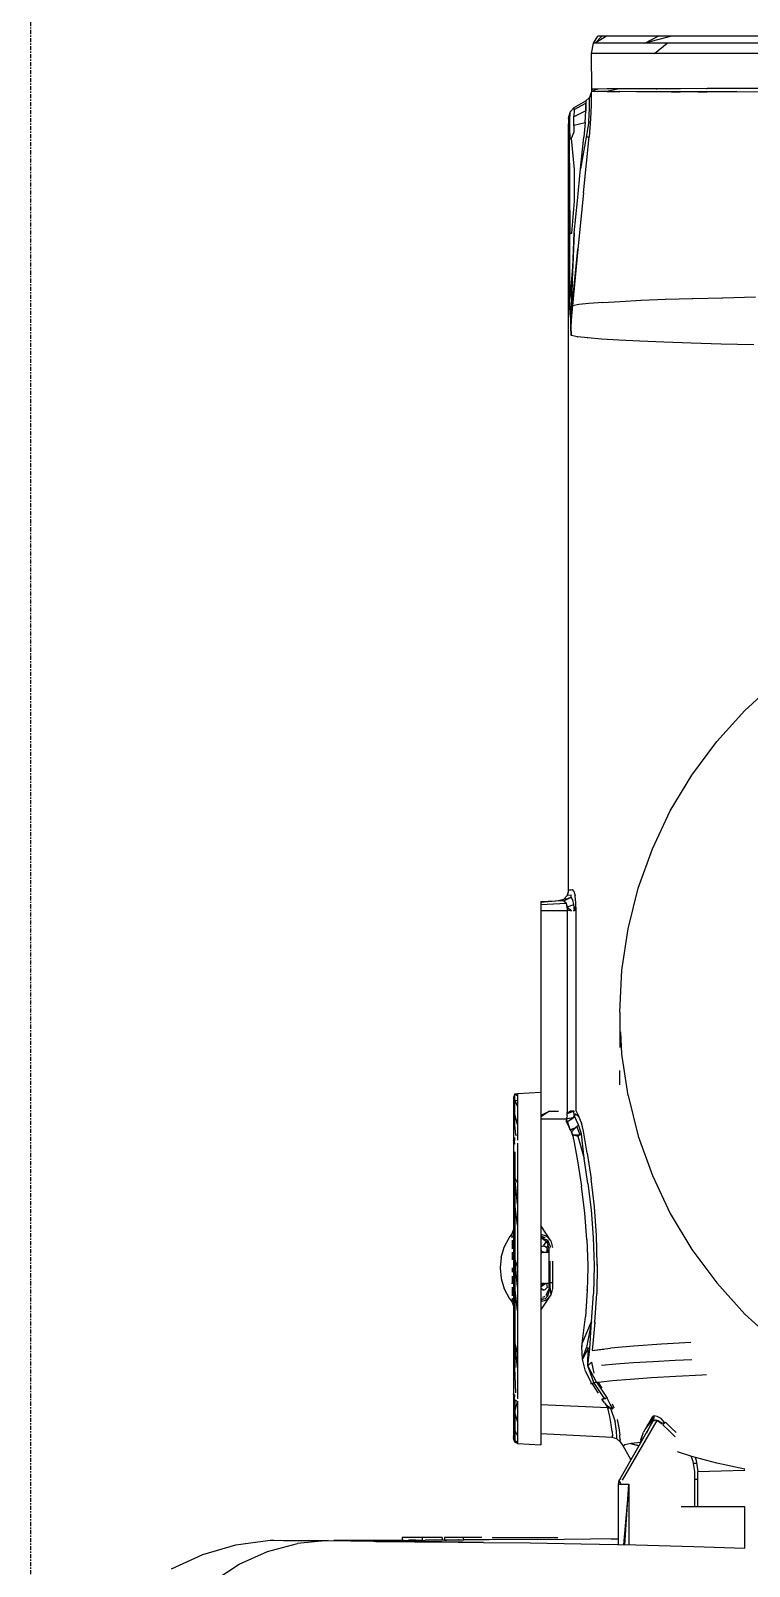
# Model space of a CAD drawing. Header units: millimetres. Extents: x -57554 to 16546, y 2142 to 98430.
# Drawn here: x -46420 to -45889, y 64937 to 66070 of the extents above; entities that cross this region are included whole.
import ezdxf

# ---------------------------------------------------------------- set-up
doc = ezdxf.new("R2010")
doc.units = ezdxf.units.MM
doc.linetypes.add('DXK_LINE_DOT3', pattern=[5.9187, 2.979, -0.9799, 0.9799, -0.9799])

msp = doc.modelspace()

# ---------------------------------------------------------------- linework, layer by layer
at = {"color": 1, "linetype": 'DXK_LINE_DOT3'}
msp.add_line((-46419.5, 61587.1), (-46419.5, 74087.1), dxfattribs=at)
at = {"color": 2, "linetype": 'Continuous'}
for p, q in [((-46005.5, 66053.1), (-46004, 66060.7)), ((-46004, 66060.7), (-46000.7, 66066.1)), ((-45335.1, 66060.7), (-46004, 66060.7)), ((-45994.4, 66066.1), (-46002.7, 66060.7)), ((-46002.7, 66060.7), (-45997.9, 66066.1)), ((-45338.3, 66066.1), (-46000.7, 66066.1)), ((-45946.3, 66066.1), (-45966.2, 66060.7)), ((-45966.2, 66060.7), (-45956.3, 66066.1)), ((-45958.9, 66053.1), (-45949.7, 66060.7)), ((-46005.3, 66026.8), (-46005.5, 66053.1)), ((-45333.5, 66053.1), (-46005.5, 66053.1)), ((-46005.4, 66038), (-46005.5, 66026.8)), ((-46005.7, 66024.4), (-46006.9, 66020.8)), ((-46005.5, 66025.3), (-46005.7, 66024.4)), ((-46005.7, 66024.4), (-46005.7, 66022.1)), ((-46005.5, 66026.8), (-46004.6, 66026.9)), ((-46005.5, 66026.8), (-46005.5, 66025.3)), ((-46005.3, 66026.8), (-46005.5, 66026.8)), ((-46005.5, 66025.3), (-46004.7, 66025.3)), ((-46005.5, 66025.3), (-46005.2, 66025.3)), ((-46004.6, 66026.9), (-46005.3, 66026.8)), ((-46005.2, 66025.3), (-46004.7, 66025.3)), ((-46000.9, 66026.9), (-46004.7, 66025.3)), ((-46004.7, 66025.3), (-46000.9, 66025.2)), ((-46000.8, 66026.9), (-46004.6, 66026.9)), ((-46000.9, 66025.2), (-46001, 66025.2)), ((-46000.9, 66026.9), (-46000.8, 66026.9)), ((-45994.2, 66025.1), (-46000.9, 66025.2)), ((-45994, 66027), (-46000.8, 66026.9)), ((-45984.8, 66027.1), (-45994.4, 66025.1)), ((-45984.8, 66027.1), (-45994.2, 66025.1)), ((-45994.2, 66025.1), (-45984.6, 66025.1)), ((-45984.5, 66027.1), (-45994, 66027)), ((-45984.6, 66025.1), (-45984.9, 66025.1)), ((-45984.5, 66027.1), (-45984.8, 66027.1)), ((-45972.3, 66025), (-45984.6, 66025.1)), ((-45972.2, 66027.1), (-45984.5, 66027.1)), ((-45957.4, 66024.9), (-45972.3, 66025)), ((-45957.2, 66027.2), (-45972.2, 66027.1)), ((-45957.4, 66024.9), (-45957.8, 66024.9)), ((-45957.7, 66027.2), (-45957.2, 66027.2)), ((-45940.4, 66024.9), (-45957.4, 66024.9)), ((-45939.8, 66027.2), (-45957.2, 66027.2)), ((-45946.7, 66024.9), (-45939.9, 66024.9)), ((-45939.9, 66024.9), (-45940.4, 66024.9)), ((-45920.6, 66024.8), (-45939.9, 66024.9)), ((-45920, 66027.3), (-45939.8, 66027.2)), ((-45927, 66024.8), (-45920.1, 66024.8)), ((-45920.1, 66024.8), (-45920.6, 66024.8)), ((-45920.5, 66027.3), (-45920, 66027.3)), ((-45898.1, 66024.8), (-45920.1, 66024.8)), ((-45898, 66027.3), (-45920, 66027.3)), ((-45874.1, 66024.7), (-45898.1, 66024.8)), ((-45874, 66027.4), (-45898, 66027.3)), ((-46021, 66010.5), (-46018.2, 66013.3)), ((-46018.4, 66011.8), (-46018.5, 66006.4)), ((-46018.4, 66011.8), (-46009.6, 66016.5)), ((-46018.4, 66011.8), (-46018.2, 66013.3)), ((-46018.4, 66011.7), (-46018.4, 66011.8)), ((-46018.2, 66013.3), (-46009.6, 66018.2)), ((-46009.6, 66016.4), (-46009.7, 66010.9)), ((-46009.7, 66010.9), (-46009.6, 66016.4)), ((-46009.6, 66018.2), (-46006.9, 66020.8)), ((-46009.6, 66018.2), (-46009.6, 66016.4)), ((-46007.4, 66003.1), (-46007, 66012.7)), ((-46007, 66012.7), (-46006.9, 66018.8)), ((-46006.9, 66018.8), (-46006.9, 66020.8)), ((-46005.8, 66015.3), (-46006.2, 66004.9)), ((-46005.7, 66022.1), (-46005.8, 66015.3)), ((-46022.4, 66005.3), (-46022.5, 66001.2)), ((-46022.5, 65996.8), (-46022.5, 66001.2)), ((-46022.4, 66005.3), (-46022.2, 66006.4)), ((-46022.4, 66005.2), (-46022.4, 66005.3)), ((-46022.2, 66006.4), (-46021, 66010.5)), ((-46021.4, 66004.7), (-46021.3, 66009)), ((-46021.4, 65998.3), (-46021.4, 66004.7)), ((-46021.3, 66009), (-46021, 66010.5)), ((-46009.7, 66010.9), (-46018.5, 66006.4)), ((-46018.5, 66006.4), (-46018.5, 66006.9)), ((-46018.5, 66000.4), (-46018.5, 66006.4)), ((-46018.5, 66000.4), (-46010.1, 66002.3)), ((-46018.5, 65999.7), (-46018.5, 66000.4)), ((-46018.5, 66000.4), (-46018.5, 65995.1)), ((-46010.1, 66002.3), (-46011.2, 65991.5)), ((-46010.1, 66002.3), (-46010.2, 66002.1)), ((-46010.1, 66002.3), (-46009.7, 66010.9)), ((-46007.4, 66003.1), (-46009.3, 65991.5)), ((-46006.2, 66004.9), (-46007.3, 65991.8)), ((-46022.5, 65996.2), (-46022.5, 65996.8)), ((-46022.5, 65996.8), (-46022.5, 65989.6)), ((-46022.5, 65434.4), (-46022.5, 65996.2)), ((-46022.4, 65966.3), (-46022.5, 65989.6)), ((-46022, 65990.1), (-46021.4, 65998.3)), ((-46021.3, 65990.3), (-46022, 65990.1)), ((-46022, 65990.1), (-46021.3, 65990.3)), ((-46022, 65990.1), (-46021.6, 65920.2)), ((-46021.3, 65990.3), (-46021.4, 65998.3)), ((-46020.6, 65990.5), (-46021.3, 65990.3)), ((-46021.3, 65990.3), (-46020.6, 65990.5)), ((-46018.5, 65995.1), (-46020.6, 65990.5)), ((-46020.6, 65990.5), (-46018.4, 65967.5)), ((-46009.3, 65991.5), (-46013.5, 65968)), ((-46013.5, 65968), (-46011.2, 65991.5)), ((-46011.4, 65950.5), (-46007.3, 65991.8)), ((-46008.6, 65991.6), (-46009.3, 65991.5)), ((-46009.3, 65991.5), (-46008.6, 65991.6)), ((-46008.6, 65991.6), (-46007.9, 65991.6)), ((-46008.6, 65991.6), (-46007.9, 65991.6)), ((-46022.3, 65943), (-46022.4, 65966.3)), ((-46018.4, 65967.5), (-46018.3, 65944.2)), ((-46015.8, 65944.4), (-46013.5, 65968)), ((-46018.3, 65944.2), (-46020.2, 65920.6)), ((-46018.2, 65920.9), (-46015.8, 65944.4)), ((-46011.4, 65950.5), (-46015.5, 65908.8)), ((-46022.2, 65919.7), (-46022.3, 65943)), ((-46022.2, 65919.7), (-46022.3, 65943)), ((-46020.2, 65920.6), (-46021, 65920.4)), ((-46020.9, 65920.4), (-46020.2, 65920.6)), ((-46018.2, 65920.9), (-46020.2, 65874.3)), ((-46019.1, 65901.5), (-46018.2, 65920.9)), ((-46022.2, 65919.7), (-46022.2, 65920)), ((-46022, 65900.3), (-46022.2, 65919.7)), ((-46022, 65900.3), (-46022.2, 65919.7)), ((-46021.6, 65920.2), (-46021, 65920.4)), ((-46021.6, 65920.2), (-46020.9, 65920.4)), ((-46021.5, 65892.9), (-46021.6, 65920.2)), ((-46022, 65900.3), (-46021.7, 65882.2)), ((-46019.1, 65901.5), (-46021.5, 65872.3)), ((-46019.8, 65883.4), (-46019.1, 65901.5)), ((-46019.7, 65867), (-46015.5, 65908.8)), ((-46015.5, 65908.8), (-46019.6, 65867)), ((-46021.5, 65872.3), (-46021.5, 65892.9)), ((-46021.7, 65882.2), (-46021.5, 65872.3)), ((-46021.5, 65872.4), (-46021.7, 65882.2)), ((-46019.8, 65883.4), (-46020.5, 65866.8)), ((-46017.8, 65885.3), (-46017.8, 65885.4)), ((-46021.4, 65865.7), (-46021.5, 65872.3)), ((-46021.4, 65865.7), (-46021.5, 65872.3)), ((-46021.1, 65858.4), (-46021.4, 65865.7)), ((-46020.7, 65859.1), (-46020.5, 65866.8)), ((-46019.7, 65867), (-46020.2, 65859.6)), ((-46019.6, 65867), (-46020.2, 65859.6)), ((-46019.7, 65866.3), (-46019.7, 65867)), ((-46014.9, 65867.9), (-46019.6, 65867)), ((-46007.4, 65868.7), (-46014.9, 65867.9)), ((-45997.2, 65869.5), (-46007.4, 65868.7)), ((-45997.3, 65869.5), (-45997.2, 65869.5)), ((-45997.2, 65869.5), (-45984.2, 65870.3)), ((-45984.4, 65870.3), (-45984.2, 65870.3)), ((-45984.2, 65870.3), (-45968.7, 65871.1)), ((-45969, 65871.1), (-45968.7, 65871.1)), ((-45968.7, 65871.1), (-45950.8, 65871.8)), ((-45951.2, 65871.8), (-45950.8, 65871.8)), ((-45950.8, 65871.8), (-45930.7, 65872.4)), ((-45931.2, 65872.4), (-45930.7, 65872.4)), ((-45930.7, 65872.4), (-45908.5, 65873)), ((-45909, 65873), (-45908.5, 65873)), ((-45908.5, 65873), (-45884.3, 65873.6)), ((-46021.1, 65858.4), (-46020.8, 65851.5)), ((-46020.2, 65859.6), (-46020.7, 65852)), ((-46020.7, 65852), (-46020.7, 65859.1)), ((-46020.5, 65845), (-46020.8, 65851.5)), ((-46020.7, 65852), (-46020.5, 65845)), ((-46020.5, 65845), (-46020.5, 65852.3)), ((-46015.8, 65844.1), (-46020.5, 65845)), ((-46016, 65844.2), (-46015.8, 65844.1)), ((-46008.3, 65843.3), (-46015.8, 65844.1)), ((-46008.3, 65843.3), (-46007.9, 65843.2)), ((-45998.1, 65842.4), (-46008.3, 65843.3)), ((-45985.3, 65841.6), (-45998.1, 65842.4)), ((-45982.4, 65841.5), (-45985.3, 65841.6)), ((-45969.9, 65840.9), (-45985.3, 65841.6)), ((-45952.1, 65840.1), (-45969.9, 65840.9)), ((-45945.5, 65839.9), (-45952.1, 65840.1)), ((-45932, 65839.5), (-45952.1, 65840.1)), ((-45909.8, 65838.8), (-45932, 65839.5)), ((-45885.7, 65838.3), (-45909.8, 65838.8)), ((-45869.4, 65589.3), (-45892.3, 65568.5)), ((-45913, 65545.6), (-45892.3, 65568.5)), ((-45931.4, 65520.8), (-45913, 65545.6)), ((-45947.3, 65494.3), (-45931.4, 65520.8)), ((-45960.5, 65466.3), (-45947.3, 65494.3)), ((-45971, 65437.2), (-45960.5, 65466.3)), ((-46023.5, 65431.7), (-46022.5, 65434.5)), ((-46023.1, 65432.2), (-46022.1, 65436.1)), ((-46022.1, 65436.1), (-46021.4, 65436.1)), ((-46021.4, 65436.1), (-46020.5, 65436.2)), ((-46021.4, 65436.1), (-46020.9, 65436.2)), ((-46020.9, 65436.2), (-46020.5, 65436.2)), ((-46020.5, 65436.2), (-46019.4, 65436.3)), ((-46018.5, 65435), (-46019.4, 65436.3)), ((-46018.5, 65435), (-46017.6, 65431.6)), ((-45978.5, 65407.3), (-45971, 65437.2)), ((-46043, 65427.4), (-46026.9, 65428.3)), ((-46026.4, 65428.2), (-46043, 65426.8)), ((-46043, 65427.4), (-46043, 65026.7)), ((-46024.3, 65426.1), (-46043, 65425.1)), ((-46029.6, 65428.1), (-46025.8, 65429.3)), ((-46026.9, 65428.3), (-46026.4, 65428.2)), ((-46024.3, 65426.1), (-46026.4, 65428.2)), ((-46026.4, 65428.2), (-46025.9, 65428)), ((-46025.9, 65428), (-46020.4, 65430.7)), ((-46023.1, 65429.5), (-46025.9, 65428)), ((-46025.9, 65428), (-46025.5, 65427.7)), ((-46025.8, 65429.3), (-46023.1, 65432.2)), ((-46023.1, 65429.5), (-46025.8, 65429.3)), ((-46025.5, 65427.7), (-46025, 65427.3)), ((-46025, 65427.3), (-46024.6, 65426.7)), ((-46024.6, 65426.7), (-46024.3, 65426.1)), ((-46024.3, 65426.2), (-46024.6, 65426.7)), ((-46024.3, 65426.2), (-46024.2, 65426)), ((-46024.3, 65426.1), (-46024.2, 65426)), ((-46024.2, 65426), (-46023.3, 65420.5)), ((-46024.2, 65426), (-46023.9, 65425.2)), ((-46023.9, 65425.2), (-46023.7, 65424.4)), ((-46023.5, 65423.5), (-46023.7, 65424.4)), ((-46023.7, 65424.4), (-46023.5, 65423.6)), ((-46023.5, 65423.6), (-46018.5, 65425.2)), ((-46023.5, 65423.6), (-46023.5, 65423.5)), ((-46020.3, 65420.5), (-46023.5, 65423.6)), ((-46023.5, 65423.5), (-46023.3, 65422.5)), ((-46023.3, 65422.5), (-46023.3, 65421.5)), ((-46023.1, 65432.2), (-46020.4, 65432.4)), ((-46020.4, 65430.7), (-46023.1, 65429.5)), ((-46020.4, 65430.7), (-46020.4, 65432.4)), ((-46019.3, 65428.8), (-46020.4, 65430.7)), ((-46018.5, 65425.2), (-46019.3, 65428.8)), ((-46018, 65420.5), (-46018.5, 65425.2)), ((-46017.6, 65431.6), (-46017.7, 65431.8)), ((-46017, 65426.5), (-46017.6, 65431.6)), ((-46017.3, 65420.5), (-46017.1, 65426.7)), ((-46016.8, 65420.5), (-46017, 65426.5)), ((-46023.3, 65420.5), (-46043, 65420.5)), ((-46023.3, 65421.5), (-46023.3, 65420.5)), ((-46021.7, 65420.5), (-46023.3, 65421.5)), ((-46023.3, 65421.5), (-46020.3, 65420.5)), ((-46023.3, 65272.7), (-46023.3, 65420.5)), ((-46018, 65420.5), (-46019.1, 65420.5)), ((-46016.8, 65272.7), (-46016.8, 65420.5)), ((-45983, 65376.7), (-45978.5, 65407.3)), ((-45984.5, 65345.8), (-45983, 65376.7)), ((-45984.5, 65345.8), (-45984.5, 65319.7)), ((-45983, 65314.9), (-45983.8, 65331.4)), ((-45978.5, 65284.3), (-45983, 65314.9)), ((-45984.5, 65292.2), (-45984.5, 65302.7)), ((-46060.2, 65285.9), (-46043, 65286.8)), ((-46062.1, 65285.4), (-46063, 65282.9)), ((-46063, 65282.9), (-46063, 65031.2)), ((-46062.1, 65285.5), (-46060.2, 65285.9)), ((-46062.1, 65285.4), (-46060.2, 65285.9)), ((-46062.1, 65262.8), (-46062.1, 65285.5)), ((-46060.2, 65284.1), (-46062.1, 65285.4)), ((-46060.2, 65276.4), (-46062.1, 65280.8)), ((-46062.1, 65280.8), (-46060.2, 65280.6)), ((-46060.2, 65285.9), (-46060.2, 65251.5)), ((-45978.5, 65284.3), (-45971, 65254.4)), ((-46060.2, 65263), (-46062.1, 65270.2)), ((-46043, 65269.8), (-46036.4, 65272.9)), ((-46036.4, 65272.9), (-46043, 65268.5)), ((-46043, 65267.2), (-46023.8, 65267)), ((-46036.4, 65272.9), (-46029.9, 65272.8)), ((-46024.3, 65265.3), (-46024, 65266)), ((-46024.3, 65265.3), (-46023.3, 65263.3)), ((-46024, 65266), (-46023.8, 65267)), ((-46024, 65266), (-46022.4, 65265.7)), ((-46023.8, 65267), (-46018.6, 65268.4)), ((-46023.8, 65267), (-46023.6, 65268.2)), ((-46019.1, 65267.8), (-46023.8, 65267)), ((-46023.5, 65269.6), (-46023.6, 65268.2)), ((-46023.5, 65269.6), (-46023.4, 65271.1)), ((-46023.4, 65271.1), (-46023.3, 65272.7)), ((-46021, 65272.7), (-46023.4, 65271.1)), ((-46023.4, 65271.1), (-46018.6, 65272.7)), ((-46021.2, 65259), (-46023.3, 65265.5)), ((-46023.3, 65263.3), (-46022.3, 65261.2)), ((-46022.4, 65265.7), (-46019.1, 65267.8)), ((-46022.4, 65265.7), (-46020.7, 65266.6)), ((-46018.6, 65272.7), (-46021, 65272.7)), ((-46020.7, 65266.6), (-46019.1, 65267.8)), ((-46018, 65269.2), (-46019.1, 65267.8)), ((-46018.6, 65272.7), (-46018, 65272.7)), ((-46018.4, 65269.5), (-46018.6, 65272.7)), ((-46018.6, 65272.7), (-46018, 65272.7)), ((-46018.6, 65268.4), (-46018.4, 65269.5)), ((-46017.2, 65270.9), (-46018, 65269.2)), ((-46015, 65262.8), (-46018, 65269.2)), ((-46017.5, 65270.3), (-46017.2, 65270.9)), ((-46014.9, 65268.5), (-46017.2, 65270.9)), ((-46016.8, 65272.7), (-46015.9, 65270.7)), ((-46015.9, 65270.7), (-46014.9, 65268.5)), ((-46014.9, 65268.5), (-46013.8, 65266.1)), ((-46013.8, 65266.1), (-46012.9, 65264)), ((-46012.2, 65261.3), (-46012.9, 65264)), ((-46062.4, 65248.7), (-46062.1, 65253.3)), ((-46061.3, 65255), (-46062.1, 65262.8)), ((-46061.3, 65255), (-46060.9, 65255.1)), ((-46022.3, 65261.2), (-46021.2, 65259)), ((-46017.7, 65260.3), (-46021.2, 65259)), ((-46021.2, 65259), (-46017.7, 65260.3)), ((-46021.2, 65259), (-46020.3, 65257.5)), ((-46020.3, 65257.5), (-46016.3, 65261.5)), ((-46017.7, 65260.3), (-46020.3, 65257.5)), ((-46018.8, 65253.3), (-46020.3, 65257.5)), ((-46020.3, 65257.5), (-46019.5, 65255.6)), ((-46018.8, 65253.3), (-46019.5, 65255.6)), ((-46019.5, 65255.6), (-46015.5, 65254.3)), ((-46019.5, 65255.6), (-46013.9, 65255.3)), ((-46018.8, 65252.3), (-46018.8, 65253.3)), ((-46018.8, 65252.3), (-46015.8, 65236.1)), ((-46015, 65262.8), (-46017.7, 65260.3)), ((-46013.9, 65255.3), (-46016.3, 65261.5)), ((-46012.9, 65256), (-46015.5, 65254.3)), ((-46015.5, 65254.3), (-46011, 65237.9)), ((-46012.9, 65256), (-46015, 65262.8)), ((-46011, 65237.9), (-46012.9, 65256)), ((-46011.5, 65258.1), (-46012.2, 65261.3)), ((-46008.6, 65241.9), (-46011.5, 65258.1)), ((-45971, 65254.4), (-45960.5, 65225.3)), ((-46063, 65251.8), (-46062.4, 65248.7)), ((-46062.4, 65248.7), (-46063, 65251.4)), ((-46062.6, 65248.5), (-46062.4, 65248.7)), ((-46062.1, 65248.8), (-46061.9, 65248.9)), ((-46062.1, 65242.8), (-46062.1, 65083.5)), ((-46060.2, 65249.2), (-46060.2, 65060.6)), ((-46008.6, 65241.9), (-46005.7, 65222.9)), ((-46015.8, 65236.1), (-46012.9, 65217.5)), ((-46008.1, 65219.5), (-46011, 65237.9)), ((-46060.2, 65204.2), (-46062.1, 65223.7)), ((-46062.1, 65223.7), (-46060.2, 65219.7)), ((-46008.1, 65219.5), (-46005.8, 65199.9)), ((-46003.3, 65202.1), (-46005.7, 65222.9)), ((-45960.5, 65225.3), (-45947.3, 65197.3)), ((-46010.5, 65197.6), (-46012.9, 65217.5)), ((-46060.2, 65188.7), (-46062.1, 65204.1)), ((-46008.9, 65178.1), (-46010.5, 65197.6)), ((-46005.8, 65199.9), (-46004.2, 65179.6)), ((-46001.8, 65181), (-46003.3, 65202.1)), ((-45947.3, 65197.3), (-45931.4, 65170.8)), ((-46064.1, 65182.2), (-46063, 65185.3)), ((-46035.4, 65177.2), (-46043, 65188.3)), ((-46070, 65172.4), (-46066.3, 65179.3)), ((-46066.3, 65179.3), (-46064.1, 65182.2)), ((-46064.1, 65182), (-46064.1, 65182.1)), ((-46064.1, 65180.6), (-46064.1, 65181.5)), ((-46064.1, 65179.6), (-46064.1, 65180.6)), ((-46064.1, 65180.6), (-46064.1, 65180.2)), ((-46064.1, 65179.3), (-46064.1, 65180.2)), ((-46064.1, 65179.3), (-46064.1, 65179.6)), ((-46064.1, 65177.7), (-46064.1, 65171.3)), ((-46043, 65181.8), (-46042.7, 65181.8)), ((-46038.6, 65180.6), (-46042.7, 65181.8)), ((-46042.7, 65181.8), (-46042.7, 65180.6)), ((-46042.7, 65180.5), (-46042.7, 65180.6)), ((-46042.7, 65180.6), (-46039.8, 65179.7)), ((-46042.7, 65180.5), (-46042.7, 65179.5)), ((-46042.7, 65179.5), (-46039.8, 65179.7)), ((-46042.7, 65179.5), (-46038.6, 65176.6)), ((-46042.7, 65179.5), (-46042.7, 65178.8)), ((-46042.7, 65179.5), (-46037.6, 65177.7)), ((-46042.7, 65173.6), (-46042.7, 65178.8)), ((-46042.7, 65178.8), (-46042, 65178.7)), ((-46042.7, 65173), (-46042.7, 65173.6)), ((-46042.7, 65173), (-46041.2, 65173.3)), ((-46042.7, 65172.2), (-46042.7, 65173)), ((-46042, 65178.7), (-46041.3, 65178.5)), ((-46038.8, 65176.8), (-46041.2, 65173.3)), ((-46041.2, 65173.3), (-46039.8, 65172.8)), ((-46041.2, 65173.3), (-46040.5, 65173.1)), ((-46039.8, 65172.8), (-46040.5, 65173.1)), ((-46039.2, 65172.4), (-46039.8, 65172.8)), ((-46039.3, 65180.8), (-46038.6, 65180.6)), ((-46038.7, 65171.9), (-46037.4, 65173.6)), ((-46037.2, 65172.8), (-46038.7, 65171.9)), ((-46038.6, 65180.6), (-46035.4, 65177.2)), ((-46037.6, 65177.7), (-46038.6, 65176.6)), ((-46038.3, 65176.2), (-46038.6, 65176.6)), ((-46037.7, 65174.7), (-46038.6, 65176.6)), ((-46038.6, 65176.6), (-46038.3, 65176.2)), ((-46037.8, 65175.5), (-46038.3, 65176.2)), ((-46037.8, 65175.5), (-46037.6, 65177.7)), ((-46037, 65171.9), (-46037.8, 65175.5)), ((-46035.6, 65172.2), (-46037.6, 65177.7)), ((-46035.4, 65177.2), (-46034.2, 65172.2)), ((-46008.9, 65178.1), (-46008.3, 65159.2)), ((-46004.2, 65179.6), (-46003.6, 65158.8)), ((-46001.2, 65159.6), (-46001.8, 65181)), ((-46072.2, 65164.9), (-46073, 65157.1)), ((-46072.2, 65164.9), (-46070, 65172.4)), ((-46064.1, 65168.7), (-46064.1, 65163.1)), ((-46060.2, 65143.2), (-46062.1, 65163.6)), ((-46062.1, 65163.6), (-46060.2, 65157.1)), ((-46042.7, 65171.4), (-46042.7, 65172.2)), ((-46042.7, 65170.4), (-46042.7, 65171.4)), ((-46042.7, 65170.4), (-46042.7, 65169.4)), ((-46042.7, 65169.4), (-46042.7, 65168.4)), ((-46042.7, 65169.4), (-46038.8, 65168.4)), ((-46042.7, 65168.4), (-46041.9, 65168.4)), ((-46042.7, 65145.7), (-46042.7, 65168.4)), ((-46041.2, 65168.4), (-46041.9, 65168.4)), ((-46040.5, 65168.4), (-46041.2, 65168.4)), ((-46039.8, 65168.4), (-46040.5, 65168.4)), ((-46039.2, 65168.4), (-46039.8, 65168.4)), ((-46039.2, 65172.4), (-46038.8, 65172.1)), ((-46038.7, 65171.9), (-46039.2, 65172.4)), ((-46038.8, 65168.4), (-46039.2, 65168.4)), ((-46038.8, 65172.1), (-46038.7, 65171.9)), ((-46038.5, 65170.4), (-46038.8, 65168.4)), ((-46038.8, 65168.4), (-46038.7, 65168.4)), ((-46038.7, 65171.9), (-46037.8, 65170.9)), ((-46038.7, 65171.9), (-46038.2, 65171.4)), ((-46038.2, 65168.4), (-46038.7, 65168.4)), ((-46037.2, 65168.4), (-46038.5, 65170.4)), ((-46037.5, 65170.3), (-46038.5, 65170.4)), ((-46038.5, 65170.4), (-46037, 65168.4)), ((-46038.2, 65171.4), (-46037.8, 65170.9)), ((-46037.8, 65168.4), (-46038.2, 65168.4)), ((-46037.8, 65170.9), (-46037.2, 65169.7)), ((-46037.8, 65170.9), (-46037.4, 65170.3)), ((-46037.2, 65168.4), (-46037.8, 65168.4)), ((-46037, 65168.4), (-46037.4, 65170.3)), ((-46037.4, 65170.3), (-46037.2, 65169.7)), ((-46037.1, 65169), (-46037.2, 65169.7)), ((-46037, 65168.4), (-46037.2, 65168.4)), ((-46037, 65168.4), (-46037.1, 65169)), ((-46037, 65171.9), (-46037, 65172.1)), ((-46037, 65171.9), (-46037, 65142.2)), ((-46036.2, 65172.1), (-46036.1, 65172.1)), ((-46036.2, 65172.1), (-46035.9, 65172.1)), ((-46036.1, 65172.1), (-46035.9, 65172.1)), ((-46036.1, 65146.3), (-46036.1, 65162)), ((-46034.2, 65162.1), (-46034.2, 65141.9)), ((-45931.4, 65170.8), (-45913, 65146)), ((-46073, 65157.1), (-46072.2, 65149.2)), ((-46064.1, 65157.1), (-46064.1, 65154)), ((-46064.1, 65151), (-46064.1, 65145.4)), ((-46008.3, 65157.1), (-46008.7, 65140.5)), ((-46008.3, 65159.2), (-46008.3, 65157.1)), ((-46003.6, 65158.8), (-46004.1, 65138)), ((-46001.2, 65159.6), (-46001.6, 65138.2)), ((-46001.2, 65158.8), (-46001.2, 65159.6)), ((-46072.2, 65149.2), (-46070, 65141.7)), ((-46070, 65141.7), (-46066.3, 65134.8)), ((-46064.1, 65145.4), (-46064.1, 65146)), ((-46064.1, 65142.8), (-46064.1, 65136.4)), ((-46060.2, 65125.4), (-46062.1, 65143.2)), ((-46042.7, 65144.7), (-46041.2, 65145.7)), ((-46040.2, 65145.7), (-46042.7, 65145.7)), ((-46042.7, 65145.7), (-46042.7, 65144.7)), ((-46042.7, 65143.4), (-46039.9, 65145.3)), ((-46042.7, 65144.7), (-46042.7, 65143.7)), ((-46042.7, 65143.4), (-46042.7, 65144.7)), ((-46042.7, 65143.7), (-46042.7, 65143.4)), ((-46042.7, 65141.9), (-46042.7, 65143.4)), ((-46041.2, 65140.8), (-46042.7, 65141.9)), ((-46042.7, 65141.1), (-46042.7, 65141.9)), ((-46042.7, 65140.8), (-46042.7, 65141.1)), ((-46042.7, 65140.5), (-46042.7, 65140.8)), ((-46042.7, 65135.4), (-46042.7, 65140.5)), ((-46041.2, 65145.7), (-46039.9, 65145.3)), ((-46041.2, 65140.8), (-46040.5, 65141)), ((-46040.5, 65141), (-46039.8, 65141.3)), ((-46040.2, 65145.7), (-46039.8, 65145.7)), ((-46039.9, 65145.3), (-46039.5, 65145.7)), ((-46039.5, 65145.7), (-46039.8, 65145.7)), ((-46039.8, 65141.3), (-46039.2, 65141.7)), ((-46039.5, 65145.7), (-46038.7, 65145.7)), ((-46039.2, 65141.7), (-46038.7, 65142.2)), ((-46037.8, 65145.7), (-46038.7, 65145.7)), ((-46038.7, 65145.7), (-46038.2, 65142.7)), ((-46038.7, 65142.2), (-46038.2, 65142.7)), ((-46038.6, 65137.5), (-46036.6, 65142.1)), ((-46038.2, 65142.7), (-46037.8, 65143.2)), ((-46037.2, 65145.7), (-46037.8, 65145.7)), ((-46037.6, 65136.4), (-46035.9, 65142)), ((-46037.1, 65145.7), (-46037.2, 65145.7)), ((-46036.6, 65142.1), (-46037.1, 65141.2)), ((-46037, 65146.5), (-46037, 65142.2)), ((-46037, 65142.2), (-46036.9, 65142.1)), ((-46036.9, 65142.1), (-46036.6, 65142.1)), ((-46036.9, 65142.1), (-46036.8, 65142.1)), ((-46036.8, 65142.1), (-46036.6, 65142.1)), ((-46036.6, 65142.1), (-46036.4, 65142)), ((-46036.4, 65142), (-46036.2, 65142)), ((-46036.2, 65142), (-46035.9, 65142)), ((-46036.2, 65142), (-46036.1, 65142)), ((-46036.1, 65142), (-46036.1, 65146.3)), ((-46036.1, 65146.3), (-46034.2, 65146.3)), ((-46036.1, 65142), (-46035.9, 65142)), ((-46035.9, 65142), (-46035.4, 65136.9)), ((-46034.2, 65141.9), (-46035.4, 65136.9)), ((-46008.7, 65140.5), (-46010, 65121.1)), ((-46008.7, 65140.5), (-46008.7, 65141.2)), ((-45913, 65146), (-45892.3, 65123.1)), ((-46066.3, 65134.8), (-46064.1, 65131.9)), ((-46064.1, 65134.8), (-46064.1, 65132.6)), ((-46064.1, 65133.3), (-46064.1, 65133.5)), ((-46064.1, 65132.6), (-46064.1, 65133.3)), ((-46064.1, 65131.9), (-46063, 65128.8)), ((-46043, 65125.9), (-46035.4, 65136.9)), ((-46043, 65132.3), (-46042.7, 65132.3)), ((-46042.7, 65134.6), (-46042.7, 65135.4)), ((-46042.7, 65133.6), (-46042.7, 65134.6)), ((-46042.7, 65134.6), (-46039.8, 65134.4)), ((-46042.7, 65133.6), (-46042.7, 65134.6)), ((-46039.8, 65134.4), (-46042.7, 65133.5)), ((-46042.7, 65133.5), (-46042.7, 65133.6)), ((-46042.7, 65133.5), (-46042.7, 65133.6)), ((-46042.7, 65133.5), (-46042.7, 65132.3)), ((-46042.7, 65132.3), (-46038.6, 65133.5)), ((-46041.3, 65135.6), (-46040.6, 65135.8)), ((-46040.6, 65135.8), (-46039.9, 65136.2)), ((-46039.8, 65134.4), (-46037.6, 65136.4)), ((-46039.3, 65136.7), (-46038.8, 65137.2)), ((-46038.6, 65137.5), (-46038.8, 65137.2)), ((-46038.8, 65137.2), (-46038.7, 65137.4)), ((-46038.6, 65137.5), (-46038.7, 65137.4)), ((-46038.7, 65137.4), (-46038.6, 65137.5)), ((-46037.6, 65136.4), (-46038.6, 65137.5)), ((-46035.4, 65136.9), (-46038.6, 65133.5)), ((-46005.4, 65117.5), (-46004.1, 65138)), ((-46002.9, 65117), (-46001.6, 65138.2)), ((-46012.3, 65101.4), (-46010, 65121.1)), ((-46012.3, 65101.4), (-46005.4, 65117.5)), ((-46005.4, 65117.5), (-46009.2, 65098.3)), ((-46006.6, 65097.3), (-46005.4, 65117.5)), ((-46002.9, 65117), (-46005.1, 65096.1)), ((-46003, 65116.4), (-46002.9, 65117)), ((-45869.4, 65102.3), (-45892.3, 65123.1)), ((-46060.2, 65083.4), (-46062.1, 65102.9)), ((-46060.2, 65094.4), (-46062.1, 65102.9)), ((-46012.5, 65099), (-46012.3, 65101.4)), ((-46012.2, 65089.7), (-46012.5, 65099)), ((-46012.5, 65099), (-46012.3, 65099)), ((-46012.3, 65099), (-46012.3, 65101.4)), ((-46012.2, 65089.7), (-46009.2, 65098.3)), ((-46008, 65097.9), (-46012.2, 65089.7)), ((-46006.6, 65097.3), (-46009.2, 65098.3)), ((-46008.2, 65084.8), (-46008, 65097.9)), ((-46008.2, 65084.8), (-46006.6, 65097.3)), ((-46005.1, 65096.1), (-45996.4, 65097.2)), ((-46005.1, 65096.1), (-45999.7, 65096.8)), ((-45999.7, 65096.8), (-45991.5, 65097.8)), ((-45974.3, 65099.3), (-45991.5, 65097.8)), ((-45953.7, 65100.8), (-45974.3, 65099.3)), ((-45932.1, 65102), (-45953.7, 65100.8)), ((-46061.3, 65065), (-46062.1, 65083.5)), ((-46009.9, 65080.9), (-46012.2, 65089.7)), ((-46005.4, 65087.5), (-46008.2, 65084.8)), ((-46003.8, 65072.5), (-46008.2, 65084.8)), ((-46001.9, 65072.8), (-46008.2, 65084.8)), ((-46005.4, 65087.5), (-46003.8, 65079.5)), ((-45998.2, 65085.4), (-45987.4, 65086.3)), ((-45987.4, 65086.3), (-45974.7, 65087.3)), ((-45974.7, 65087.3), (-45960.1, 65088.1)), ((-45960.1, 65088.1), (-45943.8, 65089)), ((-45943.8, 65089), (-45931.4, 65089.5)), ((-46005.9, 65073.3), (-46009.9, 65080.9)), ((-46005.9, 65073.3), (-46005.9, 65071.7)), ((-46005.9, 65071.7), (-46003.8, 65072.5)), ((-46002.7, 65068.4), (-46005.1, 65072)), ((-46002.7, 65068.5), (-46005.1, 65072)), ((-46003.8, 65072.5), (-46001.9, 65072.8)), ((-46003.8, 65072.5), (-46002.9, 65072.6)), ((-45995.8, 65060.8), (-46003.8, 65072.5)), ((-46002.9, 65072.6), (-46001.9, 65072.8)), ((-46001.9, 65072.8), (-45993.9, 65060.9)), ((-46000.5, 65072.6), (-46001.9, 65072.8)), ((-46001.9, 65072.8), (-46000.5, 65072.6)), ((-45990.1, 65073.8), (-46000.5, 65072.6)), ((-45997.8, 65068.5), (-46000.5, 65072.6)), ((-46000.5, 65072.6), (-45997.8, 65068.5)), ((-45976.9, 65074.9), (-45990.1, 65073.8)), ((-45961.2, 65076.1), (-45976.9, 65074.9)), ((-45943.2, 65077.1), (-45961.2, 65076.1)), ((-45923.7, 65078.1), (-45943.2, 65077.1)), ((-45920.5, 65078.2), (-45923.7, 65078.1)), ((-46063, 65064.8), (-46062.4, 65059.8)), ((-46062.4, 65059.8), (-46063, 65064.3)), ((-46062.8, 65060.4), (-46062.9, 65060.7)), ((-46062.8, 65060.4), (-46062.4, 65059.8)), ((-46062.6, 65060.1), (-46062.8, 65060.4)), ((-46062.4, 65059.8), (-46062.6, 65060.1)), ((-46062.4, 65059.8), (-46062.1, 65063.6)), ((-46062.1, 65059.3), (-46062.4, 65059.8)), ((-46061.9, 65059.4), (-46062.1, 65059.6)), ((-46061.6, 65059.2), (-46061.9, 65059.4)), ((-46000.3, 65064.8), (-46002.7, 65068.4)), ((-45997.8, 65060.2), (-45997.9, 65060.2)), ((-45997.9, 65060.2), (-45997.7, 65060.2)), ((-45995.8, 65060.8), (-45997.8, 65060.2)), ((-45997.8, 65060.2), (-45994.9, 65060.8)), ((-45995.8, 65057.6), (-45997.8, 65060.2)), ((-45997.6, 65060.2), (-45995.8, 65060.8)), ((-45993.9, 65060.9), (-45995.8, 65060.8)), ((-45994.9, 65060.8), (-45995.8, 65060.8)), ((-45993.9, 65060.9), (-45994.9, 65060.8)), ((-45991.8, 65056.6), (-45993.9, 65060.9)), ((-46062.1, 65059.3), (-46060.9, 65059)), ((-46062.1, 65059.3), (-46062.1, 65028.6)), ((-46062.1, 65059.3), (-46060.9, 65059)), ((-46062.1, 65050.7), (-46060.2, 65058.6)), ((-46060.2, 65043.8), (-46062.1, 65050.7)), ((-46061.3, 65059.1), (-46061.6, 65059.2)), ((-46060.9, 65059), (-46061.3, 65059.1)), ((-46060.6, 65058.9), (-46060.9, 65059)), ((-46060.6, 65058.9), (-46060.2, 65058.6)), ((-46060.2, 65058.9), (-46060.2, 65027.6)), ((-45993.5, 65053.8), (-46043, 65056.2)), ((-45995.8, 65057.6), (-45994.4, 65055.5)), ((-45995.2, 65056.6), (-45991.5, 65053.6)), ((-45994.4, 65055.5), (-45993.6, 65053.8)), ((-45991.5, 65053.6), (-45994.4, 65055.5)), ((-45994.4, 65055.5), (-45993.6, 65053.8)), ((-45993.6, 65053.8), (-45991.5, 65053.6)), ((-45992, 65047.6), (-45993.5, 65053.8)), ((-45991.5, 65053.6), (-45993.5, 65053.8)), ((-45989.6, 65052.9), (-45991.8, 65056.6)), ((-45989.6, 65052.9), (-45991.5, 65053.6)), ((-45991.5, 65053.6), (-45988.1, 65043.5)), ((-45990.3, 65056.9), (-45988.9, 65054)), ((-46060.2, 65033.5), (-46062.1, 65037.5)), ((-45990.9, 65041.7), (-45992, 65047.6)), ((-45990.3, 65036.5), (-45990.9, 65041.7)), ((-45987, 65036.6), (-45988.1, 65043.5)), ((-45986.5, 65045.3), (-45985.3, 65039.1)), ((-45985.3, 65039.1), (-45984.5, 65033.7)), ((-45984.4, 65001.6), (-45960.1, 65043.7)), ((-45982.6, 65000.4), (-45957.1, 65044.6)), ((-45964.1, 65041.1), (-45967.1, 65035.9)), ((-45960, 65046.1), (-45965.5, 65038.7)), ((-45965, 65035.2), (-45959.9, 65044.7)), ((-45960.7, 65047.1), (-45964.1, 65041.1)), ((-45964.1, 65041.1), (-45960, 65046.1)), ((-45959.3, 65048), (-45960.7, 65047.1)), ((-45960, 65046.1), (-45959.4, 65047.9)), ((-45959.8, 65044.1), (-45960, 65046.1)), ((-45959.4, 65047.9), (-45959.8, 65044.1)), ((-45959.4, 65044.4), (-45959.8, 65044.1)), ((-45958.9, 65044.7), (-45959.4, 65044.4)), ((-45959.4, 65044.4), (-45959, 65044.6)), ((-45956.9, 65047.5), (-45959.3, 65048)), ((-45959, 65044.6), (-45958.9, 65044.7)), ((-45958.9, 65044.7), (-45958.3, 65044.7)), ((-45957.7, 65044.7), (-45958.3, 65044.7)), ((-45957.7, 65044.7), (-45957.2, 65044.6)), ((-45957.1, 65044.6), (-45957.7, 65044.7)), ((-45957.2, 65044.6), (-45957, 65044.5)), ((-45956.9, 65047.5), (-45957.1, 65047.6)), ((-45957.1, 65044.6), (-45953.4, 65042.1)), ((-45956.3, 65044.3), (-45957, 65044.5)), ((-45954, 65045.9), (-45956.9, 65047.5)), ((-45955.6, 65043.9), (-45956.3, 65044.3)), ((-45955.6, 65043.9), (-45954.9, 65043.4)), ((-45954.9, 65043.4), (-45955.6, 65043.9)), ((-45954.9, 65043.4), (-45954.9, 65043.4)), ((-45954.9, 65043.4), (-45951.9, 65042.2)), ((-45954.9, 65043.4), (-45951.9, 65042.2)), ((-45954.1, 65042.8), (-45954.9, 65043.4)), ((-45951.3, 65042.8), (-45954.1, 65045.9)), ((-45951.9, 65042.2), (-45954.1, 65042.8)), ((-45953.4, 65042.1), (-45954.1, 65042.8)), ((-45952.7, 65041.4), (-45951.9, 65042.2)), ((-45952.7, 65041.4), (-45948.1, 65037)), ((-45951.9, 65042.2), (-45951.3, 65042.8)), ((-45950.9, 65043.3), (-45951.3, 65042.8)), ((-45946.3, 65038.9), (-45950.9, 65043.3)), ((-45948.1, 65037), (-45943.6, 65032.6)), ((-45943, 65035.8), (-45946.3, 65038.9)), ((-46062.1, 65028.6), (-46063, 65032.7)), ((-46062.1, 65028.6), (-46063, 65031.2)), ((-46062.1, 65030.1), (-46060.2, 65028.2)), ((-46060.2, 65027.6), (-46062.1, 65028.6)), ((-46060.2, 65027.6), (-46043, 65026.7)), ((-45990.3, 65031.9), (-46043, 65034.6)), ((-45990.3, 65036.5), (-45990.1, 65032.9)), ((-45990.3, 65032.2), (-45990.1, 65032.9)), ((-45990.3, 65032.2), (-45990.1, 65032.9)), ((-45990.3, 65031.9), (-45990.3, 65032.2)), ((-45990.3, 65031.9), (-45990.3, 65032.2)), ((-45986.9, 65030.9), (-45990.3, 65031.9)), ((-45990.1, 65032.9), (-45990.1, 65033.4)), ((-45986.8, 65032.3), (-45987, 65036.6)), ((-45986.9, 65030.9), (-45986.8, 65032.3)), ((-45986.9, 65030.9), (-45984.4, 65028.8)), ((-45984.2, 65029.9), (-45984.5, 65033.7)), ((-45984.4, 65029.1), (-45984.2, 65029.9)), ((-45984.4, 65028.8), (-45984.3, 65029.4)), ((-45984.4, 65028.8), (-45984.4, 65029.1)), ((-45984.4, 65028.8), (-45982, 65025.7)), ((-45984.3, 65030.4), (-45984.2, 65029.9)), ((-45984.3, 65029.4), (-45984.2, 65029.9)), ((-45980.9, 65026.6), (-45982, 65025.7)), ((-45982, 65025.7), (-45976.6, 65015.9)), ((-45976.5, 65027.5), (-45980.9, 65026.6)), ((-45980.9, 65026.6), (-45980.9, 65026.6)), ((-45976.6, 65027.5), (-45970.4, 65025.9)), ((-45969.1, 65028.4), (-45976.5, 65027.5)), ((-45976.4, 65027.5), (-45970.4, 65026)), ((-45969.5, 65029.7), (-45969, 65028.5)), ((-45968.9, 65029.1), (-45969.2, 65028)), ((-45969, 65030.3), (-45967.1, 65035.9)), ((-45969, 65030.3), (-45968.9, 65029.1)), ((-45968.9, 65029.1), (-45966.6, 65032.5)), ((-45976.6, 65015.9), (-45976.1, 65016.1)), ((-45976.5, 65015.3), (-45976.6, 65015.9)), ((-45931.4, 65017.9), (-45941.9, 65021.3)), ((-45930.4, 65014.4), (-45932, 65018.1)), ((-45913, 65013), (-45931.4, 65017.9)), ((-45929.3, 65006.9), (-45930.4, 65014.4)), ((-45929, 65017.2), (-45928.1, 65015.1)), ((-45928.1, 65015.1), (-45926.9, 65006.9)), ((-45930.2, 65013.1), (-45927.8, 65013.1)), ((-45929.3, 64980.8), (-45929.3, 65006.9)), ((-45926.9, 65006.9), (-45909.7, 65007.4)), ((-45926.9, 64980.8), (-45926.9, 65006.9)), ((-45892.3, 65008.6), (-45913, 65013)), ((-45909.7, 65007.4), (-45892.3, 65007.8)), ((-45892.7, 65007.8), (-45892.3, 65007.8)), ((-45985.5, 64997.6), (-45985, 65000.3)), ((-45985.4, 64999), (-45985.5, 64997.6)), ((-45985.5, 64953), (-45985.5, 64997.6)), ((-45985.5, 64997.6), (-45977.9, 64997.6)), ((-45985, 65000.3), (-45985.4, 64999)), ((-45985, 65000.3), (-45984.8, 65001)), ((-45983.7, 64997.6), (-45985, 65000.3)), ((-45984.8, 65001), (-45984.4, 65001.6)), ((-45984, 65001.2), (-45984.2, 65001.4)), ((-45983.6, 65001), (-45984, 65001.2)), ((-45984, 64997.6), (-45983.7, 64997.6)), ((-45983.7, 64997.6), (-45983.3, 64997.6)), ((-45977.9, 64997.6), (-45981.8, 64952.9)), ((-45980.9, 64952.9), (-45977.9, 64997.6)), ((-45977.9, 64997.6), (-45977.9, 64952.8)), ((-45926.9, 65000.9), (-45929.3, 65001)), ((-45892.3, 64980.8), (-45939.4, 64980.8)), ((-45892.3, 64950.3), (-45892.3, 64980.8)), ((-46115.8, 64958.1), (-46145.3, 64958.1)), ((-46145.3, 64958.1), (-46145.3, 64956.1)), ((-46130.5, 64958.1), (-46130.5, 64956.2)), ((-46115.8, 64958.1), (-46115.8, 64956.3)), ((-46086.4, 64958.1), (-46114, 64958.1)), ((-46114, 64958.1), (-46114, 64956.3)), ((-46099.9, 64956.3), (-46099.9, 64958.1)), ((-46078.7, 64958.1), (-46030.4, 64958.1)), ((-46069.5, 64958.1), (-46068.6, 64958.1)), ((-46006.1, 64957.3), (-45985.5, 64957.4)), ((-46292.4, 64945.7), (-46268, 64952.8)), ((-46268, 64952.8), (-46242.7, 64956.2)), ((-46265.7, 64938.5), (-46244.7, 64947.9)), ((-46244.7, 64947.9), (-46222.6, 64953.8)), ((-46242.7, 64956.2), (-46240, 64956.2)), ((-46240, 64956.2), (-46232.9, 64956.1)), ((-46235.2, 64956.2), (-46225, 64956.1)), ((-46232.9, 64956.1), (-46221.5, 64956)), ((-46225, 64956.1), (-46211.8, 64956.1)), ((-46199.9, 64956.1), (-46222.6, 64953.8)), ((-46221.5, 64956), (-46199.9, 64956.1)), ((-46199.9, 64956.1), (-46166.4, 64955.4)), ((-46192.2, 64956), (-46195.8, 64956)), ((-46169.8, 64956.1), (-46192.2, 64956)), ((-46143.7, 64956.1), (-46169.8, 64956.1)), ((-46166.4, 64955.4), (-46143.2, 64955.2)), ((-46164.6, 64955.3), (-46136.1, 64955.1)), ((-46143.7, 64956.1), (-46140.8, 64956.1)), ((-46116, 64954.9), (-46143.2, 64955.2)), ((-46140.8, 64956.1), (-46128.3, 64956.2)), ((-46140.4, 64956.2), (-46140.8, 64956.1)), ((-46135.5, 64956.4), (-46140.4, 64956.2)), ((-46136.1, 64955.1), (-46103.8, 64954.8)), ((-46136.1, 64955.1), (-46116, 64954.9)), ((-46135.5, 64956.4), (-46130.5, 64956.3)), ((-46128.1, 64956.2), (-46125.6, 64956.4)), ((-46114, 64956.3), (-46128.1, 64956.2)), ((-46125.6, 64956.4), (-46120.7, 64956.4)), ((-46115.8, 64956.3), (-46120.7, 64956.4)), ((-46085.1, 64954.6), (-46116, 64954.9)), ((-46114, 64956.3), (-46109.3, 64956.5)), ((-46101.3, 64956.3), (-46114, 64956.3)), ((-46114, 64956.3), (-46113.5, 64956.3)), ((-46113.5, 64956.3), (-46112.9, 64956.3)), ((-46112.3, 64956.3), (-46112.9, 64956.3)), ((-46112.3, 64956.3), (-46108.4, 64956.5)), ((-46112.3, 64956.4), (-46112.3, 64956.3)), ((-46109.3, 64956.5), (-46104.6, 64956.5)), ((-46104.6, 64956.5), (-46099.9, 64956.3)), ((-46103.8, 64954.8), (-46085.1, 64954.6)), ((-46103.7, 64956.4), (-46103.7, 64956.5)), ((-46103.1, 64956.4), (-46103.7, 64956.4)), ((-46103.1, 64956.4), (-46102.6, 64956.4)), ((-46081.1, 64956.5), (-46099.9, 64956.4)), ((-46085.1, 64954.6), (-46050.7, 64954.2)), ((-46045, 64956.8), (-46081.1, 64956.5)), ((-46050.7, 64954.2), (-46013.2, 64953.6)), ((-46045, 64956.8), (-46006.1, 64957.3)), ((-46013.2, 64953.6), (-45972.8, 64952.7)), ((-45991, 64957.1), (-45985.5, 64957.2)), ((-45972.8, 64952.7), (-45930, 64951.5)), ((-45930, 64951.5), (-45892.3, 64950.3)), ((-46315.6, 64935), (-46292.4, 64945.7)), ((-46285, 64925.7), (-46265.7, 64938.5))]:
    msp.add_line(p, q, dxfattribs=at)

doc.saveas('drawing.dxf')
